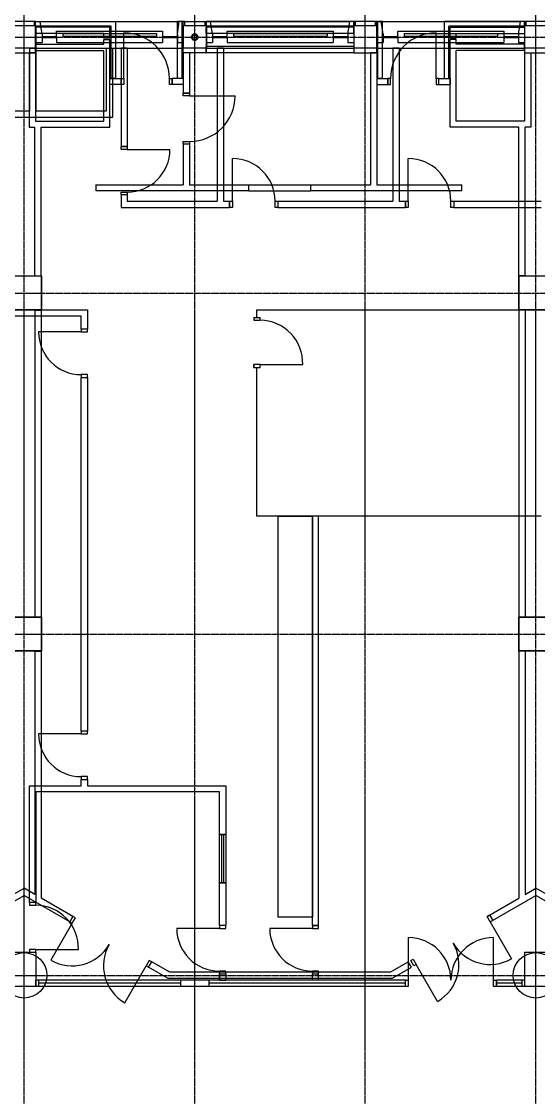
# Model space of a CAD drawing. Header units: millimetres. Extents: x -58291 to 85267, y -25390 to 74943.
# Drawn here: x 3422 to 12512, y 39128 to 58051 of the extents above; entities that cross this region are included whole.
import ezdxf

# ---------------------------------------------------------------- set-up
doc = ezdxf.new("R2010")
doc.units = ezdxf.units.MM
doc.linetypes.add('PCENTRE', pattern=[50.8, 31.75, -6.35, 6.35, -6.35])
doc.linetypes.add('PCENTRE2', pattern=[28.575, 19.05, -3.175, 3.175, -3.175])
for name, color, linetype in [('Basement 01 - Curtain Walls', 1, 'Continuous'), ('Basement 01 - Doors Windows and Openings', 1, 'Continuous'), ('Basement 01 - Structural Members', 5, 'Continuous'), ('Basement 01 - Walls', 3, 'Continuous'), ('Boundaries_and_building_grids', 140, 'PCENTRE2'), ('BRICK_WALLS_P4', 1, 'Continuous'), ('COLUMNS_P5', 5, 'Continuous'), ('DR', 8, 'Continuous'), ('SHOPFITTING', 4, 'Continuous'), ('WA', 6, 'Continuous'), ('WA_EXT', 7, 'Continuous'), ('WN', 4, 'Continuous')]:
    doc.layers.add(name, color=color, linetype=linetype)

msp = doc.modelspace()

# ---------------------------------------------------------------- linework, layer by layer
at = {"layer": 'Basement 01 - Curtain Walls', "color": 3, "linetype": 'Continuous', "lineweight": -3}
for p, q in [((3667, 57971, -4600), (3667, 58051, -4600)), ((3667, 58051, -4600), (5077, 58051, -4600)), ((4997, 57971, -4600), (3667, 57971, -4600)), ((3667, 57951, -4600), (3667, 57841, -4600)), ((4977, 57951, -4600), (3667, 57951, -4600)), ((4977, 57757, -4600), (4977, 57951, -4600)), ((4997, 57051, -4600), (4997, 57971, -4600)), ((5077, 58051, -4600), (5077, 57051, -4600)), ((6247, 58051, -4600), (6167, 58051, -4600)), ((6167, 57051, -4600), (6167, 58051, -4600)), ((6247, 57051, -4600), (6247, 58051, -4600)), ((6667, 57971, -4600), (6667, 58051, -4600)), ((9267, 58051, -4600), (6667, 58051, -4600)), ((9267, 57971, -4600), (6667, 57971, -4600)), ((6667, 57841, -4600), (6667, 57951, -4600)), ((9267, 57951, -4600), (6667, 57951, -4600)), ((9267, 57971, -4600), (9267, 58051, -4600)), ((9267, 57841, -4600), (9267, 57951, -4600)), ((9767, 58051, -4600), (9687, 58051, -4600)), ((9687, 57051, -4600), (9687, 58051, -4600)), ((9767, 57051, -4600), (9767, 58051, -4600)), ((12267, 58051, -4600), (10857, 58051, -4600)), ((10857, 57051, -4600), (10857, 58051, -4600)), ((10937, 57051, -4600), (10937, 57971, -4600)), ((12267, 57971, -4600), (10937, 57971, -4600)), ((10957, 57951, -4600), (12267, 57951, -4600)), ((10957, 57757, -4600), (10957, 57951, -4600)), ((12267, 57971, -4600), (12267, 58051, -4600)), ((12267, 57951, -4600), (12267, 57841, -4600)), ((4867, 57841, -4600), (3667, 57841, -4600)), ((4867, 57757, -4600), (4867, 57841, -4600)), ((4977, 57757, -4600), (4867, 57757, -4600)), ((9267, 57841, -4600), (6667, 57841, -4600)), ((10957, 57757, -4600), (11067, 57757, -4600)), ((11067, 57757, -4600), (11067, 57841, -4600)), ((11067, 57841, -4600), (12267, 57841, -4600)), ((6667, 57501, -4600), (6667, 57611, -4600)), ((9267, 57611, -4600), (6667, 57611, -4600)), ((9267, 57611, -4600), (9267, 57501, -4600)), ((9267, 57501, -4600), (6667, 57501, -4600)), ((5077, 57051, -4600), (4997, 57051, -4600)), ((6247, 57051, -4600), (6167, 57051, -4600)), ((9767, 57051, -4600), (9687, 57051, -4600)), ((10857, 57051, -4600), (10937, 57051, -4600))]:
    msp.add_line(p, q, dxfattribs=at)
at = {"layer": 'Basement 01 - Doors Windows and Openings', "color": 1, "linetype": 'Continuous', "lineweight": -3}
for p, q in [((5222, 57051, -4600), (5222, 57851, -4600)), ((10712, 57051, -4600), (10712, 57851, -4600)), ((6377, 56741, -4600), (7177, 56741, -4600)), ((11663, 42218, -4600), (12038, 41569, -4600)), ((4314, 42193, -4600), (3939, 41544, -4600)), ((5238, 40794, -4600), (5613, 41443, -4600)), ((10739, 40819, -4600), (10364, 41468, -4600))]:
    msp.add_line(p, q, dxfattribs=at)
at = {"layer": 'Basement 01 - Doors Windows and Openings', "color": 1, "linetype": 'Continuous', "lineweight": -3, "elevation": -4600}
for points in [[(5172, 57051), (5222, 57051), (5222, 56941), (5172, 56941), (5172, 57051)], [(6022, 57051), (6072, 57051), (6072, 56941), (6022, 56941), (6022, 57051)], [(9912, 57051), (9862, 57051), (9862, 56941), (9912, 56941), (9912, 57051)], [(10762, 57051), (10712, 57051), (10712, 56941), (10762, 56941), (10762, 57051)], [(6377, 56791), (6377, 56741), (6267, 56741), (6267, 56791), (6377, 56791)], [(6377, 55941), (6377, 55891), (6267, 55891), (6267, 55941), (6377, 55941)], [(4314, 42193), (4369, 42288), (4326, 42313), (4271, 42218), (4314, 42193)], [(11663, 42218), (11608, 42313), (11652, 42338), (11707, 42243), (11663, 42218)], [(5657, 41418), (5712, 41513), (5668, 41538), (5613, 41443), (5657, 41418)], [(10321, 41443), (10266, 41538), (10309, 41563), (10364, 41468), (10321, 41443)]]:
    msp.add_lwpolyline(points, dxfattribs=at)
at = {"layer": 'Basement 01 - Doors Windows and Openings', "color": 1, "linetype": 'Continuous', "lineweight": -3}
for centre, radius, start, end in [((5222, 57051, -4600), 800, 0, 90), ((10712, 57051, -4600), 800, 90, 180), ((6377, 56741, -4600), 800, 270, 0), ((10364, 41468, -4600), 750, 300, 30), ((11663, 42218, -4600), 750, 210, 300), ((4314, 42193, -4600), 750, 240, 330), ((5613, 41443, -4600), 750, 150, 240)]:
    msp.add_arc(centre, radius, start, end, dxfattribs=at)
at = {"layer": 'Basement 01 - Structural Members', "color": 5, "linetype": 'Continuous', "lineweight": -3, "elevation": -4600}
for points in [[(3267, 57501), (3667, 57501), (3667, 58051), (3267, 58051), (3267, 57501)], [(6667, 57501), (6267, 57501), (6267, 58051), (6667, 58051), (6667, 57501)], [(9267, 57501), (9667, 57501), (9667, 58051), (9267, 58051), (9267, 57501)], [(12267, 57501), (12667, 57501), (12667, 58051), (12267, 58051), (12267, 57501)], [(3767, 52976), (3167, 52976), (3167, 53576), (3767, 53576), (3767, 52976)], [(12767, 52976), (12167, 52976), (12167, 53576), (12767, 53576), (12767, 52976)], [(3767, 46976), (3167, 46976), (3167, 47576), (3767, 47576), (3767, 46976)], [(12767, 46976), (12167, 46976), (12167, 47576), (12767, 47576), (12767, 46976)]]:
    msp.add_lwpolyline(points, dxfattribs=at)
at = {"layer": 'Basement 01 - Structural Members', "color": 5, "linetype": 'Continuous', "lineweight": -3}
for centre, radius in [((6467, 57776, -4600), 50), ((3467, 41276, -4600), 400), ((12467, 41276, -4600), 400)]:
    msp.add_circle(centre, radius, dxfattribs=at)
at = {"layer": 'Basement 01 - Walls', "color": 3, "linetype": 'Continuous', "lineweight": -3}
for p, q in [((4867, 57653, -4600), (4867, 57737, -4600)), ((4867, 57737, -4600), (4977, 57737, -4600)), ((4977, 56191, -4600), (4977, 57737, -4600)), ((10957, 56191, -4600), (10957, 57737, -4600)), ((11067, 57737, -4600), (10957, 57737, -4600)), ((11067, 57653, -4600), (11067, 57737, -4600)), ((3667, 57543, -4600), (3667, 57653, -4600)), ((3667, 57653, -4600), (4867, 57653, -4600)), ((3667, 57543, -4600), (4867, 57543, -4600)), ((4867, 56301, -4600), (4867, 57543, -4600)), ((12267, 57653, -4600), (11067, 57653, -4600)), ((12267, 57543, -4600), (11067, 57543, -4600)), ((11067, 56301, -4600), (11067, 57543, -4600)), ((12267, 57543, -4600), (12267, 57653, -4600)), ((3667, 57501, -4600), (3557, 57501, -4600)), ((3557, 57501, -4600), (3557, 56191, -4600)), ((3667, 57501, -4600), (3667, 56301, -4600)), ((6377, 57501, -4600), (6267, 57501, -4600)), ((6267, 57501, -4600), (6267, 56791, -4600)), ((6377, 57501, -4600), (6377, 56791, -4600)), ((9557, 57501, -4600), (9557, 55181, -4600)), ((9667, 57501, -4600), (9557, 57501, -4600)), ((9667, 57501, -4600), (9667, 55181, -4600)), ((12267, 57501, -4600), (12377, 57501, -4600)), ((12267, 57501, -4600), (12267, 56301, -4600)), ((12377, 57501, -4600), (12377, 56191, -4600)), ((4977, 57051, -4600), (5172, 57051, -4600)), ((4977, 56941, -4600), (4977, 57051, -4600)), ((5172, 57051, -4600), (5172, 56941, -4600)), ((6072, 56941, -4600), (6072, 57051, -4600)), ((6267, 57051, -4600), (6072, 57051, -4600)), ((6267, 57051, -4600), (6267, 56941, -4600)), ((9667, 57051, -4600), (9667, 56941, -4600)), ((9667, 57051, -4600), (9862, 57051, -4600)), ((9862, 56941, -4600), (9862, 57051, -4600)), ((10762, 56941, -4600), (10762, 57051, -4600)), ((10762, 57051, -4600), (10957, 57051, -4600)), ((10857, 57051, -4600), (10937, 57051, -4600)), ((10957, 57051, -4600), (10957, 56941, -4600)), ((5172, 56941, -4600), (4977, 56941, -4600)), ((6267, 56941, -4600), (6072, 56941, -4600)), ((6377, 56791, -4600), (6267, 56791, -4600)), ((9667, 56941, -4600), (9862, 56941, -4600)), ((10762, 56941, -4600), (10957, 56941, -4600)), ((3667, 56301, -4600), (4867, 56301, -4600)), ((12267, 56301, -4600), (11067, 56301, -4600)), ((3557, 56191, -4600), (3657, 56191, -4600)), ((3657, 53576, -4600), (3657, 56191, -4600)), ((3767, 53576, -4600), (3767, 56191, -4600)), ((3767, 56191, -4600), (4977, 56191, -4600)), ((12167, 56191, -4600), (10957, 56191, -4600)), ((12167, 53576, -4600), (12167, 56191, -4600)), ((12277, 53576, -4600), (12277, 56191, -4600)), ((12377, 56191, -4600), (12277, 56191, -4600)), ((6377, 55891, -4600), (6267, 55891, -4600)), ((6267, 55891, -4600), (6267, 55181, -4600)), ((6377, 55891, -4600), (6377, 55181, -4600)), ((4733, 55075, -4600), (4733, 55185, -4600)), ((4733, 55181, -4600), (6267, 55181, -4600)), ((7422, 55071, -4600), (4733, 55071, -4600)), ((6377, 55181, -4600), (7422, 55181, -4600)), ((7422, 55071, -4600), (7422, 55181, -4600)), ((7422, 55181, -4600), (8512, 55181, -4600)), ((7422, 55071, -4600), (8512, 55071, -4600)), ((8512, 55071, -4600), (8512, 55181, -4600)), ((8512, 55181, -4600), (9557, 55181, -4600)), ((11167, 55071, -4600), (8512, 55071, -4600)), ((9667, 55181, -4600), (11167, 55181, -4600)), ((11167, 55071, -4600), (11167, 55181, -4600)), ((3657, 53576, -4600), (3767, 53576, -4600)), ((12277, 53576, -4600), (12167, 53576, -4600)), ((3657, 52976, -4600), (3657, 47576, -4600)), ((3657, 52976, -4600), (3767, 52976, -4600)), ((3767, 52976, -4600), (3767, 47576, -4600)), ((12277, 52976, -4600), (12167, 52976, -4600)), ((12167, 52976, -4600), (12167, 47576, -4600)), ((12277, 52976, -4600), (12277, 47576, -4600)), ((3657, 47576, -4600), (3767, 47576, -4600)), ((12277, 47576, -4600), (12167, 47576, -4600)), ((3657, 46976, -4600), (3657, 42700, -4600)), ((3657, 46976, -4600), (3767, 46976, -4600)), ((3767, 46976, -4600), (3767, 42636, -4600)), ((12167, 46976, -4600), (12167, 42636, -4600)), ((12277, 46976, -4600), (12167, 46976, -4600)), ((12277, 46976, -4600), (12277, 42700, -4600)), ((3277, 42700, -4600), (3467, 42809, -4600)), ((3657, 42700, -4600), (3467, 42809, -4600)), ((12277, 42700, -4600), (12467, 42809, -4600)), ((12657, 42700, -4600), (12467, 42809, -4600)), ((2663, 42218, -4600), (3467, 42682, -4600)), ((4271, 42218, -4600), (3467, 42682, -4600)), ((4326, 42313, -4600), (3767, 42636, -4600)), ((11608, 42313, -4600), (12167, 42636, -4600)), ((11663, 42218, -4600), (12467, 42682, -4600)), ((13271, 42218, -4600), (12467, 42682, -4600)), ((4271, 42218, -4600), (4326, 42313, -4600)), ((11663, 42218, -4600), (11608, 42313, -4600)), ((5657, 41418, -4600), (5712, 41513, -4600)), ((6028, 41331, -4600), (5712, 41513, -4600)), ((9906, 41331, -4600), (10223, 41513, -4600)), ((10278, 41418, -4600), (10223, 41513, -4600)), ((5999, 41221, -4600), (5657, 41418, -4600)), ((9906, 41331, -4600), (6028, 41331, -4600)), ((9936, 41221, -4600), (10278, 41418, -4600)), ((9936, 41221, -4600), (5999, 41221, -4600))]:
    msp.add_line(p, q, dxfattribs=at)
at = {"layer": 'Boundaries_and_building_grids', "color": 140, "linetype": 'PCENTRE', "lineweight": -3}
for p, q in [((3467, -17978), (3467, 67826)), ((6467, -17978), (6467, 67826)), ((9467, -17978), (9467, 67826)), ((12467, -17978), (12467, 67826)), ((-52891, 57776), (50767, 57776)), ((-52891, 53276), (50767, 53276)), ((-52891, 47276), (50767, 47276)), ((-52891, 41276), (85267, 41276))]:
    msp.add_line(p, q, dxfattribs=at)
at = {"layer": 'BRICK_WALLS_P4', "linetype": 'Continuous'}
for p, q in [((3562, 57581), (3672, 57581)), ((3562, 57581), (3562, 56481)), ((3672, 57581), (3672, 56481)), ((4917, 57581), (5027, 57581)), ((4917, 56481), (4917, 57581)), ((5027, 56371), (5027, 57581)), ((5172, 57581), (5172, 55851)), ((5282, 57581), (5172, 57581)), ((5282, 57581), (5282, 55851)), ((6862, 57581), (6862, 54891)), ((6972, 57581), (6862, 57581)), ((6972, 57581), (6972, 54891)), ((10062, 57581), (9952, 57581)), ((9952, 57581), (9952, 54891)), ((10062, 57581), (10062, 54891)), ((2272, 56481), (3562, 56481)), ((3672, 56481), (4917, 56481)), ((2272, 56371), (5027, 56371)), ((5282, 55851), (5172, 55851)), ((5172, 55001), (5172, 54781)), ((5282, 55001), (5172, 55001)), ((5282, 55001), (5282, 54891)), ((5282, 54891), (6862, 54891)), ((6972, 54891), (7082, 54891)), ((7082, 54891), (7082, 54781)), ((7932, 54891), (7932, 54781)), ((7932, 54891), (9952, 54891)), ((10062, 54891), (10172, 54891)), ((10172, 54891), (10172, 54781)), ((11022, 54891), (11022, 54781)), ((11022, 54891), (12562, 54891)), ((5172, 54781), (7082, 54781)), ((7932, 54781), (10172, 54781)), ((11022, 54781), (12562, 54781)), ((1917, 52981), (4582, 52981)), ((4472, 52871), (1917, 52871)), ((4472, 52641), (4472, 52871)), ((4582, 52981), (4582, 52641)), ((4582, 52641), (4472, 52641)), ((4472, 45571), (4472, 51791)), ((4472, 51791), (4582, 51791)), ((4582, 51791), (4582, 45571)), ((8537, 42151), (8537, 49351)), ((8647, 42151), (8647, 49351)), ((4582, 45571), (4472, 45571)), ((4472, 44611), (4472, 44721)), ((4472, 44721), (4582, 44721)), ((4582, 44721), (4582, 44611)), ((3562, 42558), (3562, 44611)), ((3562, 44611), (4472, 44611)), ((6902, 44501), (3672, 44501)), ((3672, 44501), (3672, 42558)), ((4582, 44611), (7012, 44611)), ((6902, 43751), (6902, 44501)), ((7012, 44611), (7012, 43751)), ((7012, 43751), (6902, 43751)), ((6902, 42901), (7012, 42901)), ((6902, 42151), (6902, 42901)), ((7012, 42901), (7012, 42151)), ((3672, 42558), (3562, 42558)), ((7012, 42151), (6902, 42151)), ((8537, 42151), (8647, 42151)), ((6902, 41191), (6902, 41301)), ((6902, 41301), (7012, 41301)), ((7012, 41301), (7012, 41191)), ((7012, 41191), (6902, 41191))]:
    msp.add_line(p, q, dxfattribs=at)
at = {"layer": 'COLUMNS_P5', "linetype": 'Continuous', "lineweight": -3}
for points in [[(3672, 57981), (3672, 57581), (3272, 57581), (3272, 57981)], [(6272, 57581), (6272, 57981), (6672, 57981), (6672, 57581)], [(9272, 57581), (9272, 57981), (9672, 57981), (9672, 57581)], [(12672, 57981), (12672, 57581), (12272, 57581), (12272, 57981)], [(3172, 53581), (3772, 53581), (3772, 52981), (3172, 52981)], [(12772, 53581), (12772, 52981), (12172, 52981), (12172, 53581)], [(3172, 46981), (3172, 47581), (3772, 47581), (3772, 46981)], [(12172, 47581), (12772, 47581), (12772, 46981), (12172, 46981)], [(3272, 41081), (3272, 41681), (3672, 41681), (3672, 41081)], [(12272, 41681), (12672, 41681), (12672, 41081), (12272, 41081)]]:
    msp.add_lwpolyline(points, close=True, dxfattribs=at)
at = {"layer": 'COLUMNS_P5', "linetype": 'Continuous', "lineweight": 50}
msp.add_circle((6467, 57776), 50, dxfattribs=at)
at = {"layer": 'DR', "linetype": 'Continuous'}
for p, q in [((5172, 55851), (5282, 55851)), ((5172, 55801), (5172, 55851)), ((5282, 55851), (5282, 55801)), ((5282, 55801), (5172, 55801)), ((5282, 55801), (6032, 55801)), ((7132, 54891), (7132, 55641)), ((10222, 54891), (10222, 55641)), ((5172, 55001), (5172, 55051)), ((5172, 55051), (5282, 55051)), ((5282, 55001), (5172, 55001)), ((5282, 55051), (5282, 55001)), ((7082, 54891), (7132, 54891)), ((7082, 54781), (7082, 54891)), ((7132, 54891), (7132, 54781)), ((7882, 54781), (7882, 54891)), ((7882, 54891), (7932, 54891)), ((7932, 54891), (7932, 54781)), ((10172, 54781), (10172, 54891)), ((10172, 54891), (10222, 54891)), ((10222, 54891), (10222, 54781)), ((10972, 54891), (11022, 54891)), ((10972, 54781), (10972, 54891)), ((11022, 54891), (11022, 54781)), ((7132, 54781), (7082, 54781)), ((7932, 54781), (7882, 54781)), ((10222, 54781), (10172, 54781)), ((11022, 54781), (10972, 54781)), ((7507, 52846), (7617, 52846)), ((7507, 52846), (7507, 52796)), ((7507, 52796), (7617, 52796)), ((7617, 52796), (7617, 52846)), ((4582, 52641), (4472, 52641)), ((4472, 52641), (4472, 52591)), ((4582, 52591), (4582, 52641)), ((4472, 52591), (3722, 52591)), ((4472, 52591), (4582, 52591)), ((7507, 52019), (7507, 51969)), ((7617, 52019), (7507, 52019)), ((7507, 51969), (7617, 51969)), ((7617, 51969), (7617, 52019)), ((7617, 52019), (8367, 52019)), ((4582, 51841), (4472, 51841)), ((4472, 51841), (4472, 51791)), ((4472, 51791), (4582, 51791)), ((4582, 51791), (4582, 51841)), ((4472, 45521), (3722, 45521)), ((4472, 45571), (4472, 45521)), ((4582, 45571), (4472, 45571)), ((4472, 45521), (4582, 45521)), ((4582, 45521), (4582, 45571)), ((4472, 44771), (4472, 44721)), ((4582, 44771), (4472, 44771)), ((4472, 44721), (4582, 44721)), ((4582, 44721), (4582, 44771)), ((3562, 42558), (3562, 42508)), ((3562, 42508), (3672, 42508)), ((3672, 42508), (3672, 42558)), ((6902, 42101), (6152, 42101)), ((7012, 42151), (6902, 42151)), ((6902, 42151), (6902, 42101)), ((6902, 42101), (7012, 42101)), ((7012, 42101), (7012, 42151)), ((8537, 42101), (7787, 42101)), ((8647, 42151), (8537, 42151)), ((8537, 42151), (8537, 42101)), ((8537, 42101), (8647, 42101)), ((8647, 42101), (8647, 42151)), ((10222, 41941), (10222, 41191)), ((11722, 41191), (11722, 41941)), ((3672, 41731), (3562, 41731)), ((3562, 41731), (3562, 41681)), ((3672, 41731), (4422, 41731)), ((3672, 41681), (3672, 41731)), ((6902, 41351), (6902, 41301)), ((7012, 41351), (6902, 41351)), ((6902, 41301), (7012, 41301)), ((7012, 41301), (7012, 41351)), ((8647, 41351), (8537, 41351)), ((8537, 41351), (8537, 41301)), ((8537, 41301), (8647, 41301)), ((8647, 41301), (8647, 41351)), ((10172, 41191), (10222, 41191)), ((10172, 41081), (10172, 41191)), ((10222, 41081), (10172, 41081)), ((10222, 41191), (10222, 41081)), ((11722, 41081), (11722, 41191)), ((11722, 41191), (11772, 41191)), ((11772, 41081), (11722, 41081)), ((11772, 41191), (11772, 41081))]:
    msp.add_line(p, q, dxfattribs=at)
for centre, start, end in [((5282, 55801), 270, 0), ((7132, 54891), 0, 90), ((10222, 54891), 0, 90), ((7617, 52046), 357.9366, 90), ((4472, 52591), 180, 270), ((4472, 45521), 180, 270), ((3672, 41758), 357.9366, 90), ((6902, 42101), 180, 270), ((8537, 42101), 180, 270), ((10222, 41191), 0, 90), ((11722, 41191), 90, 180)]:
    msp.add_arc(centre, 750, start, end, dxfattribs=at)
at = {"layer": 'SHOPFITTING', "linetype": 'Continuous'}
for p, q in [((7937, 42301), (7937, 49351)), ((7937, 49351), (8537, 49351)), ((8537, 49351), (8537, 42301)), ((6902, 43751), (7012, 43751)), ((6902, 42901), (6902, 43751)), ((6938, 43751), (6938, 42901)), ((6976, 43751), (6976, 42901)), ((7012, 43751), (7012, 42901)), ((7012, 42901), (6902, 42901)), ((8537, 42301), (7937, 42301)), ((6902, 41301), (7012, 41301)), ((6902, 41301), (6902, 41191)), ((7012, 41301), (7012, 41191)), ((8537, 41301), (8647, 41301)), ((8537, 41191), (8537, 41301)), ((8647, 41191), (8647, 41301)), ((3672, 41081), (3672, 41191)), ((10172, 41191), (3672, 41191)), ((10172, 41081), (3672, 41081)), ((3722, 41191), (3722, 41081)), ((6222, 41136), (3722, 41136)), ((6222, 41081), (6222, 41191)), ((6722, 41081), (6722, 41191)), ((10172, 41136), (6722, 41136)), ((6902, 41191), (7012, 41191)), ((8647, 41191), (8537, 41191)), ((10172, 41081), (10172, 41191)), ((12272, 41191), (11772, 41191)), ((11772, 41081), (11772, 41191)), ((12222, 41136), (11772, 41136)), ((12272, 41081), (11772, 41081)), ((12222, 41191), (12222, 41081)), ((12272, 41081), (12272, 41191))]:
    msp.add_line(p, q, dxfattribs=at)
at = {"layer": 'WA', "linetype": 'Continuous'}
for p, q in [((7562, 52981), (12562, 52981)), ((7562, 52846), (7562, 52981)), ((7507, 51969), (7507, 52019)), ((7562, 49351), (7562, 51969)), ((12562, 49351), (7562, 49351)), ((8647, 49351), (8537, 49351))]:
    msp.add_line(p, q, dxfattribs=at)
at = {"layer": 'WA_EXT', "linetype": 'Continuous'}
for p, q in [((3649, 58051), (3748, 58051)), ((3649, 57981), (3649, 58051)), ((3649, 57981), (3672, 57981)), ((3672, 57981), (3672, 57581)), ((3783, 57831), (3748, 58051)), ((6162, 57831), (6196, 58051)), ((6296, 58051), (6196, 58051)), ((6272, 57581), (6272, 57981)), ((6272, 57981), (6296, 57981)), ((6296, 57981), (6296, 58051)), ((6649, 58051), (6748, 58051)), ((6649, 57981), (6649, 58051)), ((6649, 57981), (6672, 57981)), ((6672, 57981), (6672, 57581)), ((6783, 57831), (6748, 58051)), ((9162, 57831), (9196, 58051)), ((9296, 58051), (9196, 58051)), ((9272, 57981), (9296, 57981)), ((9272, 57581), (9272, 57981)), ((9296, 57981), (9296, 58051)), ((9649, 58051), (9748, 58051)), ((9649, 57981), (9649, 58051)), ((9649, 57981), (9672, 57981)), ((9672, 57981), (9672, 57581)), ((9783, 57831), (9748, 58051)), ((12162, 57831), (12196, 58051)), ((12296, 58051), (12196, 58051)), ((12272, 57581), (12272, 57981)), ((12272, 57981), (12296, 57981)), ((12296, 57981), (12296, 58051)), ((3783, 57831), (3783, 57681)), ((4040, 57781), (4040, 57681)), ((4150, 57841), (4150, 57791)), ((4150, 57841), (5794, 57841)), ((4150, 57791), (5794, 57791)), ((5794, 57841), (5794, 57791)), ((5904, 57781), (5904, 57681)), ((6162, 57831), (6162, 57681)), ((6783, 57831), (6783, 57681)), ((7040, 57781), (7040, 57681)), ((7150, 57841), (8794, 57841)), ((7150, 57841), (7150, 57791)), ((7150, 57791), (8794, 57791)), ((8794, 57841), (8794, 57791)), ((8904, 57781), (8904, 57681)), ((9162, 57831), (9162, 57681)), ((9783, 57831), (9783, 57681)), ((10040, 57781), (10040, 57681)), ((10150, 57841), (11794, 57841)), ((10150, 57841), (10150, 57791)), ((10150, 57791), (11794, 57791)), ((11794, 57841), (11794, 57791)), ((11904, 57781), (11904, 57681)), ((12162, 57831), (12162, 57681)), ((3672, 57681), (3783, 57681)), ((3672, 57581), (6272, 57581)), ((4040, 57681), (5904, 57681)), ((6162, 57681), (6272, 57681)), ((6672, 57681), (6783, 57681)), ((6672, 57581), (9272, 57581)), ((7040, 57681), (8904, 57681)), ((9162, 57681), (9272, 57681)), ((9672, 57681), (9783, 57681)), ((9672, 57581), (12272, 57581)), ((10040, 57681), (11904, 57681)), ((12162, 57681), (12272, 57681))]:
    msp.add_line(p, q, dxfattribs=at)
for points in [[(4040, 57781), (4040, 57881), (5904, 57881), (5904, 57781)], [(7040, 57781), (7040, 57881), (8904, 57881), (8904, 57781)], [(10040, 57781), (10040, 57881), (11904, 57881), (11904, 57781)]]:
    msp.add_lwpolyline(points, dxfattribs=at)
at = {"layer": 'WN', "linetype": 'Continuous'}
for p, q in [((3748, 58051), (6196, 58051)), ((6748, 58051), (9196, 58051)), ((9748, 58051), (12196, 58051)), ((4040, 57781), (3783, 57781)), ((4040, 57761), (3783, 57761)), ((6162, 57781), (5904, 57781)), ((6162, 57761), (5904, 57761)), ((7040, 57781), (6783, 57781)), ((7040, 57761), (6783, 57761)), ((9162, 57781), (8904, 57781)), ((9162, 57761), (8904, 57761)), ((10040, 57781), (9783, 57781)), ((10040, 57761), (9783, 57761)), ((12162, 57781), (11904, 57781)), ((12162, 57761), (11904, 57761)), ((4759, 57681), (4759, 57680)), ((5186, 57681), (5186, 57680)), ((7759, 57681), (7759, 57680)), ((8186, 57681), (8186, 57680)), ((10759, 57681), (10759, 57680)), ((11186, 57681), (11186, 57680))]:
    msp.add_line(p, q, dxfattribs=at)

doc.saveas('drawing.dxf')
